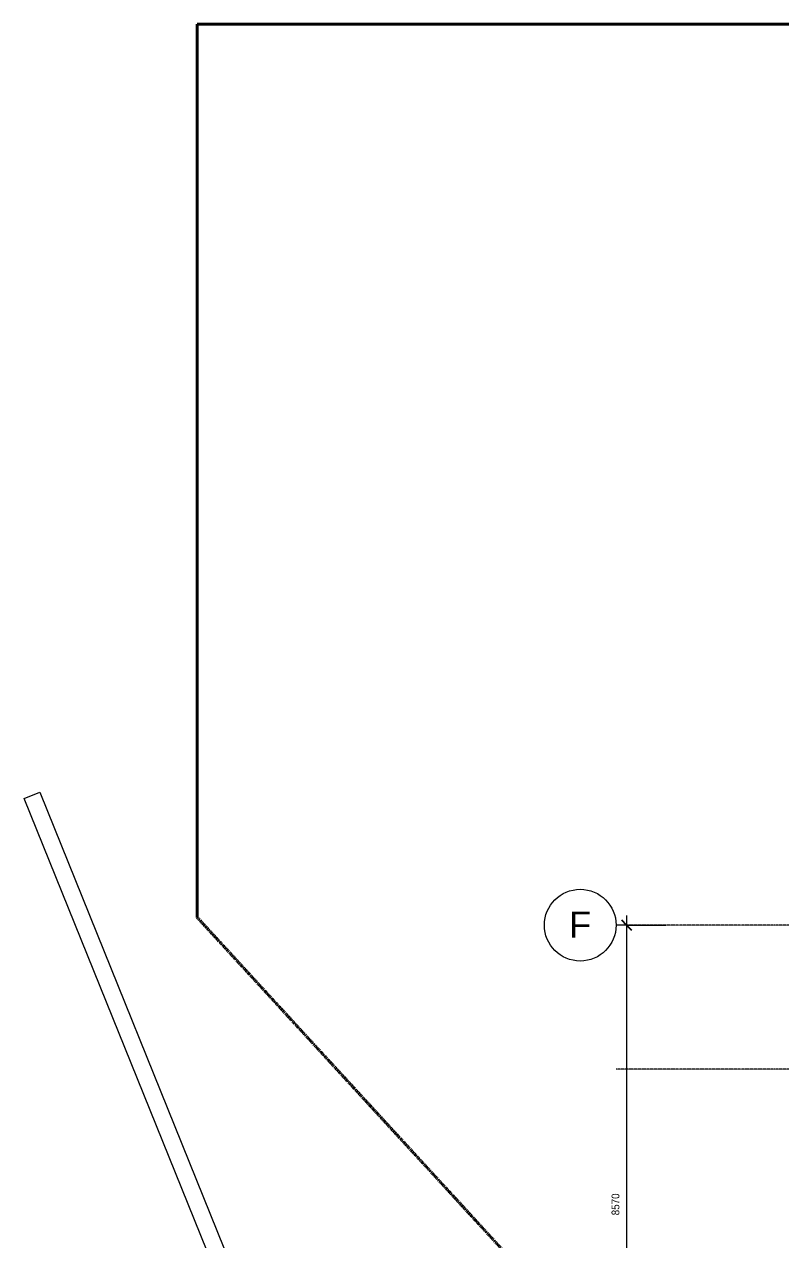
# Model space of a CAD drawing. Header units: millimetres. Extents: x -44657 to 28812, y -28146 to 16565.
# Drawn here: x -44047 to -32450, y -3929 to 14716 of the extents above; entities that cross this region are included whole.
import ezdxf

# ---------------------------------------------------------------- set-up
doc = ezdxf.new("R2010")
doc.units = ezdxf.units.MM
doc.linetypes.add('Center', pattern=[31.75, 6.35, -4.7625, 15.875, -4.7625])
doc.linetypes.add('Grid Line', pattern=[22.225, 12.7, -3.175, 3.175, -3.175])
for name, color, linetype, lineweight in [('A-ANNO-DIMS', 211, 'Continuous', 5), ('A-ANNO-DIMS-100', 211, 'Continuous', 5), ('C-PROP-LINE', 91, 'Center', 40), ('I-WALL', 2, 'Continuous', 9), ('S-GRID', 1, 'Continuous', 5), ('S-GRID-IDEN', 1, 'Continuous', 5)]:
    doc.layers.add(name, color=color, linetype=linetype, lineweight=lineweight)
doc.styles.add('Arial_2', font='arial.ttf', dxfattribs={"height": 400})
doc.styles.add('Arial_3', font='arial.ttf', dxfattribs={"width": 0.9, "height": 120})
doc.dimstyles.new('SVA_-_1_2mm_Arial', dxfattribs={"dimscale": 304.8, "dimtxt": 122.431128, "dimasz": 0.492126, "dimexe": 0.492126, "dimexo": 0.0625, "dimgap": 0.246063, "dimtad": 1, "dimdec": 0, "dimrnd": 5, "dimzin": 0, "dimdsep": 46, "dimtxsty": 'Arial_3', "dimblk1": 'OBLIQUE', "dimblk2": 'OBLIQUE', "dimsah": 1, "dimcen": 0.09, "dimdle": 0.492126, "dimazin": 0, "dimtfac": 1, "dimtdec": 4, "dimtix": 1, "dimtmove": 0, "dimatfit": 3, "dimfxl": 1.968504, "dimfxlon": 1, "dimtvp": 1, "dimtfill": 1, "dimtolj": 1, "dimtzin": 0, "dimarcsym": 2})

# ---------------------------------------------------------------- blocks, each defined once
blk = doc.blocks.new('Family - ___-859459-NEW PROPOSED GROUND STOREY PLAN _White Box_')
at = {"layer": 'C-PROP-LINE'}
for p, q in [((-41397, 14716), (6152, 14716)), ((-41397, 1016), (-41397, 14716)), ((-33281, -7823), (-41397, 1016))]:
    blk.add_line(p, q, dxfattribs=at)
blk = doc.blocks.new('Grid - M_Grid Head - Circle-13408-NEW PROPOSED GROUND STOREY PLAN _White Box_')
at = {"layer": 'S-GRID-IDEN'}
blk.add_circle((0, 0), 5.5, dxfattribs=at)
blk = doc.blocks.new('DIMBLOCK39-NEW PROPOSED GROUND STOREY PLAN _White Box_')
at = {"layer": 'A-ANNO-DIMS-100', "lineweight": 25}
for p, q in [((-34812, 896), (-34887, 971)), ((-34812, 896), (-34737, 821)), ((-34812, -7676), (-34887, -7601)), ((-34812, -7676), (-34737, -7751))]:
    blk.add_line(p, q, dxfattribs=at)
at = {"layer": 'A-ANNO-DIMS-100'}
for p, q in [((-34812, 1046), (-34812, -7676)), ((-34812, 896), (-34962, 896)), ((-34812, 896), (-34212, 896)), ((-34812, -7676), (-34962, -7676)), ((-34812, -7676), (-34212, -7676))]:
    blk.add_line(p, q, dxfattribs=at)
at = {"layer": 'A-ANNO-DIMS-100', "color": 0, "insert": (-35043, -3555), "char_height": 120, "width": 397.81, "attachment_point": 1, "rotation": 90, "line_spacing_factor": 0.941778, "style": 'Arial_3', "bg_fill": 3, "box_fill_scale": 1.25, "bg_fill_color": 256, "bg_fill_true_color": 13158600, "bg_fill_transparency": 0}
blk.add_mtext('8570', dxfattribs=at)
blk = doc.blocks.new('_Oblique')
at = {"color": 0, "linetype": 'ByBlock', "lineweight": -2}
blk.add_line((-0.5, -0.5), (0.5, 0.5), dxfattribs=at)

msp = doc.modelspace()

# ---------------------------------------------------------------- linework, layer by layer
at = {"layer": 'I-WALL'}
for p, q in [((-44046.8, 2841.8), (-43811.3, 2936.9)), ((-39844, -7560.7), (-44046.8, 2841.8)), ((-43811.3, 2936.9), (-39570, -7560.7))]:
    msp.add_line(p, q, dxfattribs=at)
at = {"layer": 'S-GRID', "linetype": 'Grid Line'}
msp.add_line((7444.6, 896.3), (-34973, 896.3), dxfattribs=at)

# ---------------------------------------------------------------- block references
at = {"layer": 'C-PROP-LINE'}
msp.add_blockref('Family - ___-859459-NEW PROPOSED GROUND STOREY PLAN _White Box_', (0, 0), dxfattribs=at)
at = {"layer": 'S-GRID-IDEN', "xscale": 99.99999999999993, "yscale": 99.99999999999993, "zscale": 99.99999999999993, "rotation": 89.9999999999999}
msp.add_blockref('Grid - M_Grid Head - Circle-13408-NEW PROPOSED GROUND STOREY PLAN _White Box_', (-35523, 896.3), dxfattribs=at)

# ---------------------------------------------------------------- next in the draw order: texts
at = {"layer": 'S-GRID-IDEN', "insert": (-35696, 1104.4), "char_height": 400, "width": 416.877, "attachment_point": 1, "style": 'Arial_2', "bg_fill": 3, "box_fill_scale": 1.25, "bg_fill_color": 256, "bg_fill_true_color": 13158600, "bg_fill_transparency": 0}
msp.add_mtext('F', dxfattribs=at)

# ---------------------------------------------------------------- next in the draw order: dimensions: what is measured, and where the dimension line sits
at = {"layer": 'A-ANNO-DIMS'}
dim = msp.add_linear_dim(base=(-34812.3, -7675.7), p1=(-34212.3, 896.3), p2=(-34212.3, -7675.7), angle=90, dimstyle='SVA_-_1_2mm_Arial', override={"dimpost": '<>', "dimfxl": 8572}, dxfattribs=at)
dim.commit()
dim.dimension.update_dxf_attribs({"geometry": 'DIMBLOCK39-NEW PROPOSED GROUND STOREY PLAN _White Box_', "text_midpoint": (-34948.6, -3389.7)})

# ---------------------------------------------------------------- next in the draw order: linework, layer by layer
at = {"layer": 'S-GRID', "linetype": 'Grid Line'}
msp.add_line((7444.6, -1311.7), (-34973, -1311.7), dxfattribs=at)

doc.saveas('drawing.dxf')
